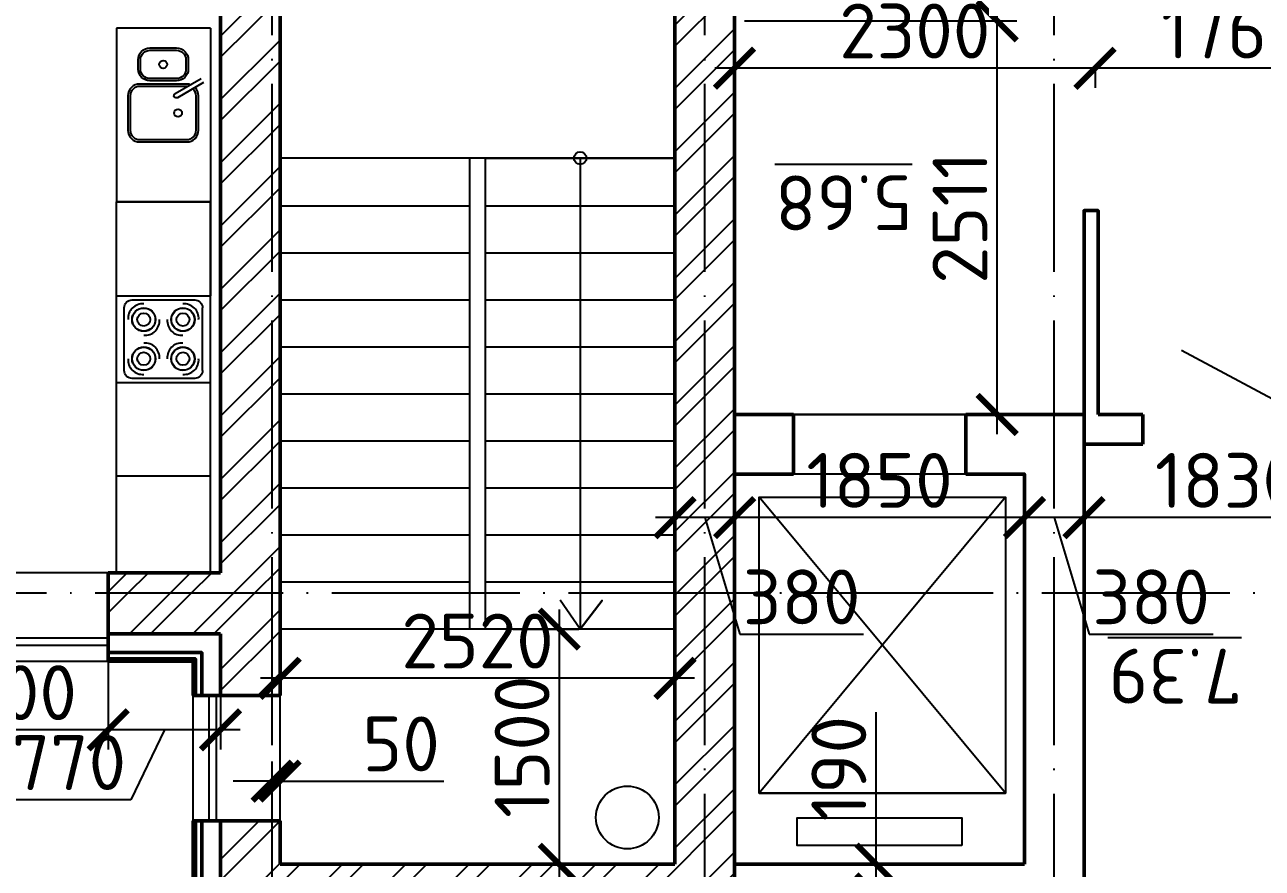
# Model space of a CAD drawing. Header units: millimetres. Extents: x -121275 to -95372, y 16759 to 40426.
# Drawn here: x -119570 to -119491, y 38687.7 to 38741.6 of the extents above; entities that cross this region are included whole.
import ezdxf

# ---------------------------------------------------------------- set-up
doc = ezdxf.new("R2010")
doc.units = ezdxf.units.MM
doc.header["$LTSCALE"] = 0.5
doc.linetypes.add('ACAD_ISO04W100', pattern=[30, 24, -3, 0, -3])
for name, color, linetype in [('kuhnja', 190, 'Continuous'), ('оси', 7, 'ACAD_ISO04W100'), ('размеры', 7, 'Continuous'), ('тонкие', 7, 'Continuous')]:
    doc.layers.add(name, color=color, linetype=linetype)
for name, color, linetype, lineweight in [('построения', 6, 'Continuous', 25), ('ТОЛСТЫЕ3', 7, 'Continuous', 50), ('ТОНКИЕе', 7, 'Continuous', 25)]:
    doc.layers.add(name, color=color, linetype=linetype, lineweight=lineweight)
doc.styles.add('Наклонный', font='isocpeur.ttf', dxfattribs={"height": 3.5})
doc.dimstyles.new('СТРОИТЕЛЬНЫЙ', dxfattribs={"dimtxt": 3.5, "dimasz": 2.5, "dimexe": 1.25, "dimexo": 0.625, "dimtad": 1, "dimdec": 0, "dimlfac": 100, "dimdsep": 46, "dimtxsty": 'Наклонный', "dimblk1": 'ARCHTICK', "dimblk2": 'ARCHTICK', "dimsah": 1, "dimcen": 0, "dimdle": 1.25, "dimadec": 0, "dimazin": 0, "dimtfac": 0.75, "dimtdec": 0, "dimtmove": 0, "dimatfit": 3, "dimldrblk": 'ARCHTICK', "dimfxl": 1, "dimtolj": 1, "dimtzin": 0, "dimarcsym": 0})
pattern_1 = [(225, (-239619.492, 77178.1024), (2.02055763, -2.02055763), []), (225, (-239620.839, 77178.1024), (2.02055763, -2.02055763), [])]

# ---------------------------------------------------------------- blocks, each defined once
blk = doc.blocks.new('_ArchTick')
at = {"color": 0, "linetype": 'ByBlock', "const_width": 0.15}
blk.add_lwpolyline([(-0.5, -0.5), (0.5, 0.5)], dxfattribs=at)
blk = doc.blocks.new('*D1320')
at = {"layer": 'Defpoints', "color": 0, "transparency": 16777216}
for p in [(-119515.647, 38688.003), (-119506.176, 38688.003), (-119515.647, 38686.103)]:
    blk.add_point(p, dxfattribs=at)
at = {"layer": 'размеры', "color": 0, "lineweight": -2, "transparency": 16777216}
for p, q in [((-119515.647, 38688.003), (-119515.647, 38697.703)), ((-119506.801, 38688.003), (-119516.897, 38688.003)), ((-119515.647, 38684.853), (-119515.647, 38688.003)), ((-119515.022, 38686.103), (-119514.397, 38686.103))]:
    blk.add_line(p, q, dxfattribs=at)
at = {"layer": 'размеры', "color": 0, "lineweight": -2, "transparency": 16777216, "xscale": 2.5, "yscale": 2.5, "zscale": 2.5}
for p, rotation in [((-119515.647, 38688.003), 90), ((-119515.647, 38686.103), 270)]:
    blk.add_blockref('_ArchTick', p, dxfattribs=dict(at, rotation=rotation))
at = {"layer": 'размеры', "color": 0, "transparency": 16777216, "insert": (-119518.022, 38694.103), "char_height": 3.5, "attachment_point": 5, "rotation": 90, "style": 'Наклонный'}
blk.add_mtext('\\A1;190', dxfattribs=at)
blk = doc.blocks.new('*D1321')
at = {"layer": 'Defpoints', "color": 0, "transparency": 16777216}
for p in [(-119553.676, 38693.306), (-119554.176, 38688.003), (-119553.676, 38688.003)]:
    blk.add_point(p, dxfattribs=at)
at = {"layer": 'размеры', "color": 0, "lineweight": -2, "transparency": 16777216}
for p, q in [((-119554.176, 38688.628), (-119554.176, 38694.556)), ((-119553.676, 38688.628), (-119553.676, 38694.556)), ((-119554.176, 38693.306), (-119556.676, 38693.306)), ((-119554.176, 38693.306), (-119553.676, 38693.306)), ((-119553.676, 38693.306), (-119543.226, 38693.306))]:
    blk.add_line(p, q, dxfattribs=at)
at = {"layer": 'размеры', "color": 0, "lineweight": -2, "transparency": 16777216, "xscale": 2.5, "yscale": 2.5, "zscale": 2.5}
blk.add_blockref('_ArchTick', (-119554.176, 38693.306), dxfattribs=at)
at = {"layer": 'размеры', "color": 0, "lineweight": -2, "transparency": 16777216, "xscale": 2.5, "yscale": 2.5, "zscale": 2.5, "rotation": 180}
blk.add_blockref('_ArchTick', (-119553.676, 38693.306), dxfattribs=at)
at = {"layer": 'размеры', "color": 0, "transparency": 16777216, "insert": (-119545.951, 38695.681), "char_height": 3.5, "attachment_point": 5, "style": 'Наклонный'}
blk.add_mtext('\\A1;50', dxfattribs=at)
blk = doc.blocks.new('*D1352')
at = {"layer": 'Defpoints', "color": 0, "transparency": 16777216}
for p in [(-119564.641, 38702.703), (-119557.476, 38702.703), (-119564.641, 38696.576)]:
    blk.add_point(p, dxfattribs=at)
at = {"layer": 'размеры', "color": 0, "lineweight": -2, "transparency": 16777216}
for p, q in [((-119564.641, 38702.078), (-119564.641, 38695.326)), ((-119557.476, 38702.078), (-119557.476, 38695.326)), ((-119556.226, 38696.576), (-119565.891, 38696.576)), ((-119561.058, 38696.576), (-119563.197, 38692.114)), ((-119563.197, 38692.114), (-119571.097, 38692.114))]:
    blk.add_line(p, q, dxfattribs=at)
at = {"layer": 'размеры', "color": 0, "lineweight": -2, "transparency": 16777216, "xscale": 2.5, "yscale": 2.5, "zscale": 2.5, "rotation": 180}
blk.add_blockref('_ArchTick', (-119564.641, 38696.576), dxfattribs=at)
at = {"layer": 'размеры', "color": 0, "lineweight": -2, "transparency": 16777216, "xscale": 2.5, "yscale": 2.5, "zscale": 2.5}
blk.add_blockref('_ArchTick', (-119557.476, 38696.576), dxfattribs=at)
at = {"layer": 'размеры', "color": 0, "transparency": 16777216, "insert": (-119567.147, 38694.489), "char_height": 3.5, "attachment_point": 5, "style": 'Наклонный'}
blk.add_mtext('\\A1;770', dxfattribs=at)
blk = doc.blocks.new('*D1353')
at = {"layer": 'Defpoints', "color": 0, "transparency": 16777216}
for p in [(-119564.641, 38702.703), (-119577.641, 38700.953), (-119577.641, 38696.576)]:
    blk.add_point(p, dxfattribs=at)
at = {"layer": 'размеры', "color": 0, "lineweight": -2, "transparency": 16777216}
for p, q in [((-119564.641, 38702.078), (-119564.641, 38695.326)), ((-119577.641, 38700.328), (-119577.641, 38695.326)), ((-119563.391, 38696.576), (-119578.891, 38696.576))]:
    blk.add_line(p, q, dxfattribs=at)
at = {"layer": 'размеры', "color": 0, "lineweight": -2, "transparency": 16777216, "xscale": 2.5, "yscale": 2.5, "zscale": 2.5, "rotation": 180}
blk.add_blockref('_ArchTick', (-119577.641, 38696.576), dxfattribs=at)
at = {"layer": 'размеры', "color": 0, "lineweight": -2, "transparency": 16777216, "xscale": 2.5, "yscale": 2.5, "zscale": 2.5}
blk.add_blockref('_ArchTick', (-119564.641, 38696.576), dxfattribs=at)
at = {"layer": 'размеры', "color": 0, "transparency": 16777216, "insert": (-119571.141, 38698.951), "char_height": 3.5, "attachment_point": 5, "style": 'Наклонный'}
blk.add_mtext('\\A1;1300', dxfattribs=at)
blk = doc.blocks.new('*D1416')
at = {"layer": 'Defpoints', "color": 0, "transparency": 16777216}
for p in [(-119502.376, 38714.803), (-119484.076, 38714.803), (-119502.376, 38710.121)]:
    blk.add_point(p, dxfattribs=at)
at = {"layer": 'размеры', "color": 0, "lineweight": -2, "transparency": 16777216}
for p, q in [((-119502.376, 38714.178), (-119502.376, 38708.871)), ((-119484.076, 38714.178), (-119484.076, 38708.871)), ((-119482.826, 38710.121), (-119503.626, 38710.121))]:
    blk.add_line(p, q, dxfattribs=at)
at = {"layer": 'размеры', "color": 0, "lineweight": -2, "transparency": 16777216, "xscale": 2.5, "yscale": 2.5, "zscale": 2.5, "rotation": 180}
blk.add_blockref('_ArchTick', (-119502.376, 38710.121), dxfattribs=at)
at = {"layer": 'размеры', "color": 0, "lineweight": -2, "transparency": 16777216, "xscale": 2.5, "yscale": 2.5, "zscale": 2.5}
blk.add_blockref('_ArchTick', (-119484.076, 38710.121), dxfattribs=at)
at = {"layer": 'размеры', "color": 0, "transparency": 16777216, "insert": (-119493.226, 38712.496), "char_height": 3.5, "attachment_point": 5, "style": 'Наклонный'}
blk.add_mtext('\\A1;1830', dxfattribs=at)
blk = doc.blocks.new('*D1417')
at = {"layer": 'Defpoints', "color": 0, "transparency": 16777216}
for p in [(-119502.376, 38714.803), (-119506.176, 38712.903), (-119506.176, 38710.121)]:
    blk.add_point(p, dxfattribs=at)
at = {"layer": 'размеры', "color": 0, "lineweight": -2, "transparency": 16777216}
for p, q in [((-119502.376, 38714.178), (-119502.376, 38708.871)), ((-119506.176, 38712.278), (-119506.176, 38708.871)), ((-119501.126, 38710.121), (-119507.426, 38710.121)), ((-119504.276, 38710.121), (-119502.044, 38702.684)), ((-119502.044, 38702.684), (-119494.144, 38702.684))]:
    blk.add_line(p, q, dxfattribs=at)
at = {"layer": 'размеры', "color": 0, "lineweight": -2, "transparency": 16777216, "xscale": 2.5, "yscale": 2.5, "zscale": 2.5, "rotation": 180}
blk.add_blockref('_ArchTick', (-119506.176, 38710.121), dxfattribs=at)
at = {"layer": 'размеры', "color": 0, "lineweight": -2, "transparency": 16777216, "xscale": 2.5, "yscale": 2.5, "zscale": 2.5}
blk.add_blockref('_ArchTick', (-119502.376, 38710.121), dxfattribs=at)
at = {"layer": 'размеры', "color": 0, "transparency": 16777216, "insert": (-119498.094, 38705.059), "char_height": 3.5, "attachment_point": 5, "style": 'Наклонный'}
blk.add_mtext('\\A1;380', dxfattribs=at)
blk = doc.blocks.new('*D1418')
at = {"layer": 'Defpoints', "color": 0, "transparency": 16777216}
for p in [(-119524.676, 38712.903), (-119506.176, 38712.903), (-119524.676, 38710.121)]:
    blk.add_point(p, dxfattribs=at)
at = {"layer": 'размеры', "color": 0, "lineweight": -2, "transparency": 16777216}
for p, q in [((-119524.676, 38712.278), (-119524.676, 38708.871)), ((-119506.176, 38712.278), (-119506.176, 38708.871)), ((-119504.926, 38710.121), (-119525.926, 38710.121))]:
    blk.add_line(p, q, dxfattribs=at)
at = {"layer": 'размеры', "color": 0, "lineweight": -2, "transparency": 16777216, "xscale": 2.5, "yscale": 2.5, "zscale": 2.5, "rotation": 180}
blk.add_blockref('_ArchTick', (-119524.676, 38710.121), dxfattribs=at)
at = {"layer": 'размеры', "color": 0, "lineweight": -2, "transparency": 16777216, "xscale": 2.5, "yscale": 2.5, "zscale": 2.5}
blk.add_blockref('_ArchTick', (-119506.176, 38710.121), dxfattribs=at)
at = {"layer": 'размеры', "color": 0, "transparency": 16777216, "insert": (-119515.426, 38712.496), "char_height": 3.5, "attachment_point": 5, "style": 'Наклонный'}
blk.add_mtext('\\A1;1850', dxfattribs=at)
blk = doc.blocks.new('*D1419')
at = {"layer": 'Defpoints', "color": 0, "transparency": 16777216}
for p in [(-119528.476, 38712.903), (-119524.676, 38712.903), (-119528.476, 38710.121)]:
    blk.add_point(p, dxfattribs=at)
at = {"layer": 'размеры', "color": 0, "lineweight": -2, "transparency": 16777216}
for p, q in [((-119528.476, 38712.278), (-119528.476, 38708.871)), ((-119524.676, 38712.278), (-119524.676, 38708.871)), ((-119523.426, 38710.121), (-119529.726, 38710.121)), ((-119526.576, 38710.121), (-119524.344, 38702.684)), ((-119524.344, 38702.684), (-119516.444, 38702.684))]:
    blk.add_line(p, q, dxfattribs=at)
at = {"layer": 'размеры', "color": 0, "lineweight": -2, "transparency": 16777216, "xscale": 2.5, "yscale": 2.5, "zscale": 2.5, "rotation": 180}
blk.add_blockref('_ArchTick', (-119528.476, 38710.121), dxfattribs=at)
at = {"layer": 'размеры', "color": 0, "lineweight": -2, "transparency": 16777216, "xscale": 2.5, "yscale": 2.5, "zscale": 2.5}
blk.add_blockref('_ArchTick', (-119524.676, 38710.121), dxfattribs=at)
at = {"layer": 'размеры', "color": 0, "transparency": 16777216, "insert": (-119520.394, 38705.059), "char_height": 3.5, "attachment_point": 5, "style": 'Наклонный'}
blk.add_mtext('\\A1;380', dxfattribs=at)
blk = doc.blocks.new('*D1420')
at = {"layer": 'Defpoints', "color": 0, "transparency": 16777216}
for p in [(-119553.676, 38699.871), (-119553.676, 38688.003), (-119528.476, 38688.003)]:
    blk.add_point(p, dxfattribs=at)
at = {"layer": 'размеры', "color": 0, "lineweight": -2, "transparency": 16777216}
for p, q in [((-119553.676, 38688.628), (-119553.676, 38701.121)), ((-119528.476, 38688.628), (-119528.476, 38701.121)), ((-119527.226, 38699.871), (-119554.926, 38699.871))]:
    blk.add_line(p, q, dxfattribs=at)
at = {"layer": 'размеры', "color": 0, "lineweight": -2, "transparency": 16777216, "xscale": 2.5, "yscale": 2.5, "zscale": 2.5, "rotation": 180}
blk.add_blockref('_ArchTick', (-119553.676, 38699.871), dxfattribs=at)
at = {"layer": 'размеры', "color": 0, "lineweight": -2, "transparency": 16777216, "xscale": 2.5, "yscale": 2.5, "zscale": 2.5}
blk.add_blockref('_ArchTick', (-119528.476, 38699.871), dxfattribs=at)
at = {"layer": 'размеры', "color": 0, "transparency": 16777216, "insert": (-119541.076, 38702.246), "char_height": 3.5, "attachment_point": 5, "style": 'Наклонный'}
blk.add_mtext('\\A1;2520', dxfattribs=at)
blk = doc.blocks.new('*D1421')
at = {"layer": 'Defpoints', "color": 0, "transparency": 16777216}
for p in [(-119539.445, 38703.003), (-119541.076, 38688.003), (-119535.857, 38688.003)]:
    blk.add_point(p, dxfattribs=at)
at = {"layer": 'размеры', "color": 0, "lineweight": -2, "transparency": 16777216}
for p, q in [((-119535.857, 38704.253), (-119535.857, 38686.753)), ((-119538.82, 38703.003), (-119534.607, 38703.003)), ((-119540.451, 38688.003), (-119534.607, 38688.003))]:
    blk.add_line(p, q, dxfattribs=at)
at = {"layer": 'размеры', "color": 0, "lineweight": -2, "transparency": 16777216, "xscale": 2.5, "yscale": 2.5, "zscale": 2.5}
for p, rotation in [((-119535.857, 38703.003), 90), ((-119535.857, 38688.003), 270)]:
    blk.add_blockref('_ArchTick', p, dxfattribs=dict(at, rotation=rotation))
at = {"layer": 'размеры', "color": 0, "transparency": 16777216, "insert": (-119538.232, 38695.503), "char_height": 3.5, "attachment_point": 5, "rotation": 90, "style": 'Наклонный'}
blk.add_mtext('\\A1;1500', dxfattribs=at)
blk = doc.blocks.new('*D1236')
at = {"layer": 'Defpoints', "color": 0, "transparency": 16777216}
for p in [(-119484.076, 38742.749), (-119501.675, 38739.562), (-119501.675, 38738.801)]:
    blk.add_point(p, dxfattribs=at)
at = {"layer": 'размеры', "color": 0, "lineweight": -2, "transparency": 16777216}
for p, q in [((-119484.076, 38742.124), (-119484.076, 38737.551)), ((-119482.826, 38738.801), (-119502.925, 38738.801)), ((-119501.675, 38738.937), (-119501.675, 38737.551))]:
    blk.add_line(p, q, dxfattribs=at)
at = {"layer": 'размеры', "color": 0, "lineweight": -2, "transparency": 16777216, "xscale": 2.5, "yscale": 2.5, "zscale": 2.5, "rotation": 180}
blk.add_blockref('_ArchTick', (-119501.675, 38738.801), dxfattribs=at)
at = {"layer": 'размеры', "color": 0, "lineweight": -2, "transparency": 16777216, "xscale": 2.5, "yscale": 2.5, "zscale": 2.5}
blk.add_blockref('_ArchTick', (-119484.076, 38738.801), dxfattribs=at)
at = {"layer": 'размеры', "color": 0, "transparency": 16777216, "insert": (-119492.875, 38741.176), "char_height": 3.5, "attachment_point": 5, "style": 'Наклонный'}
blk.add_mtext('\\A1;1760', dxfattribs=at)
blk = doc.blocks.new('*D1237')
at = {"layer": 'Defpoints', "color": 0, "transparency": 16777216}
for p in [(-119524.676, 38739.562), (-119501.675, 38739.562), (-119524.676, 38738.801)]:
    blk.add_point(p, dxfattribs=at)
at = {"layer": 'размеры', "color": 0, "lineweight": -2, "transparency": 16777216}
for p, q in [((-119500.425, 38738.801), (-119525.926, 38738.801)), ((-119524.676, 38738.937), (-119524.676, 38737.551)), ((-119501.675, 38738.937), (-119501.675, 38737.551))]:
    blk.add_line(p, q, dxfattribs=at)
at = {"layer": 'размеры', "color": 0, "lineweight": -2, "transparency": 16777216, "xscale": 2.5, "yscale": 2.5, "zscale": 2.5, "rotation": 180}
blk.add_blockref('_ArchTick', (-119524.676, 38738.801), dxfattribs=at)
at = {"layer": 'размеры', "color": 0, "lineweight": -2, "transparency": 16777216, "xscale": 2.5, "yscale": 2.5, "zscale": 2.5}
blk.add_blockref('_ArchTick', (-119501.675, 38738.801), dxfattribs=at)
at = {"layer": 'размеры', "color": 0, "transparency": 16777216, "insert": (-119513.175, 38741.176), "char_height": 3.5, "attachment_point": 5, "style": 'Наклонный'}
blk.add_mtext('\\A1;2300', dxfattribs=at)
blk = doc.blocks.new('*D1442')
at = {"layer": 'Defpoints', "color": 0, "transparency": 16777216}
for p in [(-119524.676, 38741.816), (-119507.92, 38741.816), (-119524.676, 38716.703)]:
    blk.add_point(p, dxfattribs=at)
at = {"layer": 'размеры', "color": 0, "lineweight": -2, "transparency": 16777216}
for p, q in [((-119507.92, 38715.453), (-119507.92, 38743.066)), ((-119524.051, 38741.816), (-119506.67, 38741.816)), ((-119524.051, 38716.703), (-119506.67, 38716.703))]:
    blk.add_line(p, q, dxfattribs=at)
at = {"layer": 'размеры', "color": 0, "lineweight": -2, "transparency": 16777216, "xscale": 2.5, "yscale": 2.5, "zscale": 2.5}
for p, rotation in [((-119507.92, 38741.816), 90), ((-119507.92, 38716.703), 270)]:
    blk.add_blockref('_ArchTick', p, dxfattribs=dict(at, rotation=rotation))
at = {"layer": 'размеры', "color": 0, "transparency": 16777216, "insert": (-119510.295, 38729.26), "char_height": 3.5, "attachment_point": 5, "rotation": 90, "style": 'Наклонный'}
blk.add_mtext('\\A1;2511', dxfattribs=at)

msp = doc.modelspace()

# ---------------------------------------------------------------- hatches: boundary and pattern name
at = {"layer": 'тонкие', "transparency": 33554687}
h = msp.add_hatch(dxfattribs=at)
h.set_pattern_fill('ANSI32', color=6, scale=0.3, angle=180)
h.set_pattern_definition(pattern_1)
h.paths.add_polyline_path([(-119524.676, 38746.503), (-119504.276, 38746.503), (-119504.276, 38749.003), (-119524.676, 38749.003)])
h.paths.add_polyline_path([(-119504.276, 38746.503), (-119501.675, 38746.503), (-119501.675, 38749.003), (-119504.276, 38749.003)])
h.paths.add_polyline_path([(-119535.727, 38746.503), (-119526.576, 38746.503), (-119526.576, 38749.003), (-119535.727, 38749.003)])
h.paths.add_polyline_path([(-119535.727, 38745.203), (-119528.476, 38745.203), (-119528.476, 38705.303), (-119526.576, 38705.303), (-119526.576, 38746.503), (-119535.727, 38746.503)])
h.paths.add_polyline_path([(-119526.576, 38746.503), (-119524.676, 38746.503), (-119524.676, 38749.003), (-119526.576, 38749.003)])
h.paths.add_polyline_path([(-119554.176, 38746.503), (-119547.827, 38746.503), (-119547.827, 38749.003), (-119553.676, 38749.003), (-119553.676, 38751.629), (-119554.176, 38751.629)])
h.paths.add_polyline_path([(-119557.476, 38746.503), (-119554.176, 38746.503), (-119554.176, 38751.629), (-119557.476, 38751.629)])
h.paths.add_polyline_path([(-119554.176, 38705.303), (-119553.676, 38705.303), (-119553.676, 38706.603), (-119553.676, 38745.203), (-119547.827, 38745.203), (-119547.827, 38746.503), (-119554.176, 38746.503)])
h.paths.add_polyline_path([(-119557.476, 38706.603), (-119564.641, 38706.603), (-119564.641, 38705.303), (-119554.176, 38705.303), (-119554.176, 38746.503), (-119557.476, 38746.503)])
h.paths.add_polyline_path([(-119464.276, 38768.303), (-119411.376, 38768.303), (-119411.376, 38770.203), (-119464.276, 38770.203)])
h.paths.add_polyline_path([(-119464.276, 38766.403), (-119462.376, 38766.403), (-119411.376, 38766.403), (-119411.376, 38768.303), (-119464.276, 38768.303)])
h.paths.add_polyline_path([(-119537.176, 38768.303), (-119526.576, 38768.303), (-119526.576, 38770.203), (-119530.449, 38770.203), (-119537.176, 38770.203)])
h.paths.add_polyline_path([(-119537.176, 38766.403), (-119526.576, 38766.403), (-119526.576, 38768.303), (-119537.176, 38768.303)])
h.paths.add_polyline_path([(-119526.576, 38766.403), (-119524.676, 38766.403), (-119524.676, 38768.303), (-119526.576, 38768.303)])
h.paths.add_polyline_path([(-119526.576, 38768.303), (-119524.676, 38768.303), (-119524.676, 38770.203), (-119526.576, 38770.203)])
h.paths.add_polyline_path([(-119554.176, 38768.303), (-119547.276, 38768.303), (-119547.276, 38770.203), (-119552.276, 38770.203), (-119552.276, 38774.132), (-119554.176, 38774.132)])
h.paths.add_polyline_path([(-119554.176, 38761.729), (-119553.676, 38761.729), (-119553.676, 38766.403), (-119547.276, 38766.403), (-119547.276, 38768.303), (-119554.176, 38768.303)])
h.paths.add_polyline_path([(-119556.076, 38770.203), (-119649.438, 38770.203), (-119649.438, 38768.303), (-119554.176, 38768.303), (-119554.176, 38774.132), (-119556.076, 38774.132)])
h.paths.add_polyline_path([(-119649.438, 38766.403), (-119557.476, 38766.403), (-119557.476, 38761.729), (-119554.176, 38761.729), (-119554.176, 38768.303), (-119649.438, 38768.303)])
h.paths.add_polyline_path([(-119482.176, 38705.303), (-119480.276, 38705.303), (-119480.276, 38745.003), (-119482.176, 38745.003)])
h.paths.add_polyline_path([(-119484.076, 38705.303), (-119482.176, 38705.303), (-119482.176, 38745.003), (-119484.076, 38745.003)])
h.paths.add_polyline_path([(-119482.176, 38693.703), (-119480.276, 38693.703), (-119480.276, 38705.303), (-119482.176, 38705.303)])
h.paths.add_polyline_path([(-119484.076, 38693.703), (-119482.176, 38693.703), (-119482.176, 38705.303), (-119484.076, 38705.303)])
h.paths.add_polyline_path([(-119524.676, 38705.303), (-119524.676, 38746.503), (-119526.576, 38746.503), (-119526.576, 38705.303)])
h = msp.add_hatch(dxfattribs=at)
h.set_pattern_fill('ANSI32', color=6, scale=0.3, angle=180)
h.set_pattern_definition(pattern_1)
h.paths.add_polyline_path([(-119482.176, 38655.303), (-119458.528, 38655.303), (-119458.528, 38657.903), (-119482.176, 38657.903)])
h.paths.add_polyline_path([(-119504.276, 38655.303), (-119482.176, 38655.303), (-119482.176, 38657.903), (-119504.276, 38657.903)])
h.paths.add_polyline_path([(-119482.176, 38657.903), (-119458.528, 38657.903), (-119458.528, 38659.103), (-119463.376, 38659.103), (-119480.276, 38659.103), (-119480.276, 38678.503), (-119474.491, 38678.503), (-119474.491, 38679.403), (-119480.276, 38679.403), (-119482.176, 38679.403)])
h.paths.add_polyline_path([(-119504.276, 38657.903), (-119482.176, 38657.903), (-119482.176, 38679.403), (-119484.076, 38679.403), (-119484.076, 38659.103), (-119504.276, 38659.103)])
h.paths.add_polyline_path([(-119510.25, 38655.303), (-119504.276, 38655.303), (-119504.276, 38657.903), (-119510.25, 38657.903)])
h.paths.add_polyline_path([(-119510.25, 38657.903), (-119504.276, 38657.903), (-119504.276, 38659.103), (-119506.076, 38659.103), (-119510.25, 38659.103), (-119510.25, 38658.549)])
h.paths.add_polyline_path([(-119526.576, 38655.303), (-119523.25, 38655.303), (-119523.25, 38657.903), (-119526.576, 38657.903)])
h.paths.add_polyline_path([(-119526.576, 38657.903), (-119523.25, 38657.903), (-119523.25, 38659.103), (-119526.576, 38659.103)])
h.paths.add_polyline_path([(-119554.176, 38655.303), (-119526.576, 38655.303), (-119526.576, 38657.903), (-119554.176, 38657.903)])
h.paths.add_polyline_path([(-119554.176, 38657.903), (-119526.576, 38657.903), (-119526.576, 38659.103), (-119553.676, 38659.103), (-119553.676, 38684.203), (-119524.69, 38684.203), (-119524.69, 38686.103), (-119554.176, 38686.103)])
h.paths.add_polyline_path([(-119557.476, 38655.303), (-119554.176, 38655.303), (-119554.176, 38657.903), (-119557.476, 38657.903)])
h.paths.add_polyline_path([(-119557.476, 38659.203), (-119557.476, 38657.903), (-119554.176, 38657.903), (-119554.176, 38686.103), (-119557.476, 38686.103)])
h.paths.add_polyline_path([(-119557.476, 38686.103), (-119554.176, 38686.103), (-119554.176, 38690.772), (-119557.476, 38690.772), (-119557.476, 38689.772)])
h.paths.add_polyline_path([(-119554.176, 38686.103), (-119524.676, 38686.103), (-119524.676, 38705.303), (-119528.476, 38705.303), (-119528.476, 38703.003), (-119528.476, 38688.003), (-119553.676, 38688.003), (-119553.676, 38690.772), (-119554.176, 38690.772)])
h.paths.add_polyline_path([(-119557.476, 38698.772), (-119554.176, 38698.772), (-119554.176, 38705.303), (-119564.641, 38705.303), (-119564.641, 38702.703), (-119557.476, 38702.703)])
h.paths.add_polyline_path([(-119554.176, 38698.772), (-119553.676, 38698.772), (-119553.676, 38705.303), (-119554.176, 38705.303)], flags=17)

# ---------------------------------------------------------------- linework, layer by layer
at = {"layer": 'kuhnja', "color": 6, "linetype": 'Continuous'}
for p, q in [((-119564.122, 38741.366), (-119564.122, 38730.266)), ((-119558.122, 38741.366), (-119558.122, 38724.266)), ((-119558.122, 38706.603), (-119558.122, 38724.266))]:
    msp.add_line(p, q, dxfattribs=at)
at = {"layer": 'kuhnja', "color": 6, "ltscale": 600}
for p, q in [((-119558.122, 38724.266), (-119558.122, 38730.266)), ((-119558.622, 38719.51), (-119558.622, 38723.51))]:
    msp.add_line(p, q, dxfattribs=at)
at = {"layer": 'kuhnja', "color": 6}
for points in [[(-119559.533, 38739.343), (-119559.533, 38738.743, -0.414214), (-119560.283, 38737.993), (-119561.983, 38737.993, -0.414214), (-119562.733, 38738.743), (-119562.733, 38739.343, -0.414214), (-119561.983, 38740.093), (-119560.283, 38740.093, -0.414214)], [(-119559.683, 38739.343), (-119559.683, 38738.743, -0.414214), (-119560.283, 38738.143), (-119561.983, 38738.143, -0.414214), (-119562.583, 38738.743), (-119562.583, 38739.343, -0.414214), (-119561.983, 38739.943), (-119560.283, 38739.943, -0.414214)]]:
    msp.add_lwpolyline(points, format="xyb", close=True, dxfattribs=at)
for points in [[(-119559.384, 38737.75, 0.084828), (-119559.633, 38737.793), (-119562.633, 38737.793, 0.414214), (-119563.383, 38737.043), (-119563.383, 38734.843, 0.414214), (-119562.633, 38734.093), (-119559.633, 38734.093, 0.414214), (-119558.883, 38734.843), (-119558.883, 38737.043, 0.19677), (-119559.098, 38737.569)], [(-119558.558, 38737.881), (-119560.221, 38736.921, -1), (-119560.371, 38737.181), (-119558.708, 38738.141)], [(-119559.575, 38737.64, 0.024245), (-119559.633, 38737.643), (-119562.633, 38737.643, 0.414214), (-119563.233, 38737.043), (-119563.233, 38734.843, 0.414214), (-119562.633, 38734.243), (-119559.633, 38734.243, 0.414214), (-119559.033, 38734.843), (-119559.033, 38737.043, 0.213804), (-119559.234, 38737.491)]]:
    msp.add_lwpolyline(points, format="xyb", dxfattribs=at)
at = {"layer": 'kuhnja', "color": 6, "ltscale": 600}
msp.add_lwpolyline([(-119564.122, 38724.266), (-119564.122, 38730.266), (-119558.122, 38730.266), (-119564.091, 38730.266)], dxfattribs=at)
msp.add_lwpolyline([(-119558.622, 38719.51, -0.414214), (-119559.122, 38719.01), (-119563.122, 38719.01, -0.414214), (-119563.622, 38719.51), (-119563.622, 38723.51, -0.414214), (-119563.122, 38724.01), (-119559.122, 38724.01, -0.414214), (-119558.622, 38723.51)], format="xyb", dxfattribs=at)
for points in [[(-119562.372, 38723.497, -1), (-119562.372, 38722.022, -1)], [(-119562.372, 38722.347, -1), (-119562.372, 38723.172, -1)], [(-119559.872, 38722.022, -1), (-119559.872, 38723.497, -1)], [(-119559.872, 38723.172, -1), (-119559.872, 38722.347, -1)], [(-119562.372, 38720.997, -1), (-119562.372, 38719.522, -1)], [(-119562.372, 38719.847, -1), (-119562.372, 38720.672, -1)], [(-119559.872, 38720.997, -1), (-119559.872, 38719.522, -1)], [(-119559.872, 38720.672, -1), (-119559.872, 38719.847, -1)]]:
    msp.add_lwpolyline(points, format="xyb", close=True, dxfattribs=at)
at = {"layer": 'kuhnja', "color": 6}
for centre in [(-119561.133, 38739.043), (-119560.183, 38735.943)]:
    msp.add_circle(centre, 0.25, dxfattribs=at)
at = {"layer": 'kuhnja', "color": 6, "ltscale": 600}
for centre in [(-119562.372, 38722.76), (-119559.872, 38722.76), (-119562.372, 38720.26), (-119559.872, 38720.26)]:
    msp.add_circle(centre, 0.75, dxfattribs=at)
for centre, start, end in [((-119562.445, 38722.833), 85.49745, 184.50255), ((-119559.799, 38722.833), 355.49745, 94.50255), ((-119562.299, 38722.687), 265.49745, 4.50255), ((-119559.945, 38722.687), 175.49745, 274.50255), ((-119562.299, 38720.333), 355.49745, 94.50255), ((-119559.945, 38720.333), 85.49745, 184.50255), ((-119562.445, 38720.187), 175.49745, 274.50255), ((-119559.799, 38720.187), 265.49745, 4.50255)]:
    msp.add_arc(centre, 0.93, start, end, dxfattribs=at)
at = {"layer": 'оси', "color": 0}
for points in [[(-119554.176, 38650.303), (-119554.176, 38840.303)], [(-119526.576, 38650.303), (-119526.576, 38840.303)], [(-119504.276, 38650.303), (-119504.276, 38840.303)], [(-119402.479, 38705.303), (-119693.115, 38705.303)]]:
    msp.add_lwpolyline(points, dxfattribs=at)
at = {"layer": 'построения', "lineweight": 50}
for p, q in [((-119524.676, 38716.703), (-119524.676, 38748.305)), ((-119528.476, 38688.003), (-119528.476, 38745.203)), ((-119524.676, 38684.203), (-119524.676, 38716.703)), ((-119502.376, 38705.303), (-119502.376, 38707.203)), ((-119502.376, 38684.203), (-119502.376, 38706.555)), ((-119502.376, 38706.555), (-119502.376, 38705.303)), ((-119506.176, 38688.003), (-119506.176, 38706.046)), ((-119506.176, 38706.046), (-119506.176, 38705.303)), ((-119506.176, 38705.303), (-119506.176, 38703.403)), ((-119553.676, 38688.003), (-119528.476, 38688.003)), ((-119524.676, 38688.003), (-119506.176, 38688.003))]:
    msp.add_line(p, q, dxfattribs=at)
for points in [[(-119557.476, 38751.629), (-119557.476, 38706.603)], [(-119553.676, 38706.603), (-119553.676, 38745.203)], [(-119520.916, 38716.703), (-119524.676, 38716.703)], [(-119502.376, 38684.203), (-119502.376, 38716.703), (-119509.916, 38716.703)], [(-119524.676, 38712.903), (-119520.916, 38712.903)], [(-119509.916, 38712.903), (-119506.176, 38712.903), (-119506.176, 38706.046)], [(-119564.641, 38706.603), (-119557.476, 38706.603)], [(-119553.676, 38706.603), (-119553.676, 38698.772)], [(-119564.641, 38702.703), (-119557.476, 38702.703)], [(-119557.476, 38702.703), (-119557.476, 38698.772)], [(-119557.476, 38690.772), (-119557.476, 38659.203), (-119557.476, 38655.303), (-119523.25, 38655.303)], [(-119553.676, 38690.772), (-119553.676, 38688.003)]]:
    msp.add_lwpolyline(points, dxfattribs=at)
at = {"layer": 'ТОЛСТЫЕ3', "color": 6}
msp.add_lwpolyline([(-119498.624, 38716.703), (-119498.624, 38714.803)], dxfattribs=at)
at = {"layer": 'ТОНКИЕе', "color": 6}
for points in [[(-119558.122, 38741.366), (-119564.122, 38741.366)], [(-119528.476, 38741.4), (-119528.476, 38730.003), (-119540.576, 38730.003)], [(-119528.476, 38738.4), (-119528.476, 38727.003), (-119540.576, 38727.003)], [(-119528.476, 38738.4), (-119528.476, 38727.003), (-119540.576, 38727.003)], [(-119528.476, 38735.4), (-119528.476, 38724.003), (-119540.576, 38724.003)], [(-119528.476, 38735.4), (-119528.476, 38724.003), (-119540.576, 38724.003)], [(-119540.576, 38733.062), (-119528.476, 38733.062), (-119553.676, 38733.062)], [(-119541.576, 38703.003), (-119541.576, 38733.062)], [(-119540.576, 38703.003), (-119540.576, 38733.062)], [(-119534.526, 38733.062), (-119534.526, 38703.003), (-119533.121, 38704.823), (-119534.526, 38703.003), (-119535.794, 38704.852)], [(-119528.476, 38732.4), (-119528.476, 38721.003), (-119540.576, 38721.003)], [(-119528.476, 38732.4), (-119528.476, 38721.003), (-119540.576, 38721.003)], [(-119541.576, 38730.003), (-119553.676, 38730.003)], [(-119528.476, 38729.4), (-119528.476, 38718.003), (-119540.576, 38718.003)], [(-119528.476, 38729.4), (-119528.476, 38718.003), (-119540.576, 38718.003)], [(-119541.576, 38727.003), (-119553.676, 38727.003)], [(-119541.576, 38727.003), (-119553.676, 38727.003)], [(-119528.476, 38726.4), (-119528.476, 38715.003), (-119540.576, 38715.003)], [(-119528.476, 38726.4), (-119528.476, 38715.003), (-119540.576, 38715.003)], [(-119558.122, 38706.603), (-119564.122, 38706.603), (-119564.122, 38724.266), (-119558.122, 38724.266)], [(-119541.576, 38724.003), (-119553.676, 38724.003)], [(-119541.576, 38724.003), (-119553.676, 38724.003)], [(-119528.476, 38723.4), (-119528.476, 38712.003), (-119540.576, 38712.003)], [(-119528.476, 38723.4), (-119528.476, 38712.003), (-119540.576, 38712.003)], [(-119541.576, 38721.003), (-119553.676, 38721.003)], [(-119541.576, 38721.003), (-119553.676, 38721.003)], [(-119488.524, 38716.703), (-119496.161, 38720.788)], [(-119528.476, 38720.4), (-119528.476, 38709.003), (-119540.576, 38709.003)], [(-119528.476, 38720.4), (-119528.476, 38709.003), (-119540.576, 38709.003)], [(-119558.122, 38718.715), (-119564.122, 38718.715)], [(-119541.576, 38718.003), (-119553.676, 38718.003)], [(-119541.576, 38718.003), (-119553.676, 38718.003)], [(-119528.476, 38717.4), (-119528.476, 38706.003), (-119540.576, 38706.003)], [(-119528.476, 38717.4), (-119528.476, 38706.003), (-119540.576, 38706.003)], [(-119509.916, 38716.703), (-119520.916, 38716.703)], [(-119541.576, 38715.003), (-119553.676, 38715.003)], [(-119541.576, 38715.003), (-119553.676, 38715.003)], [(-119528.476, 38714.4), (-119528.476, 38703.003), (-119553.676, 38703.003)], [(-119558.122, 38712.772), (-119564.122, 38712.772)], [(-119509.916, 38712.903), (-119520.916, 38712.903)], [(-119541.576, 38712.003), (-119553.676, 38712.003)], [(-119541.576, 38712.003), (-119553.676, 38712.003)], [(-119507.378, 38711.427), (-119507.378, 38692.534), (-119523.111, 38692.534), (-119523.111, 38711.427), (-119507.378, 38711.427), (-119507.378, 38711.427), (-119523.111, 38692.534), (-119507.378, 38692.534), (-119523.111, 38711.427)], [(-119541.576, 38709.003), (-119553.676, 38709.003)], [(-119541.576, 38709.003), (-119553.676, 38709.003)], [(-119564.641, 38706.603), (-119577.641, 38706.603)], [(-119541.576, 38706.003), (-119553.676, 38706.003)], [(-119541.576, 38706.003), (-119553.676, 38706.003)], [(-119564.641, 38700.953), (-119564.641, 38701.953), (-119577.641, 38701.953), (-119577.641, 38702.453), (-119564.641, 38702.453)], [(-119528.476, 38688.003), (-119528.476, 38703.003), (-119539.445, 38703.003)], [(-119577.641, 38700.953), (-119564.641, 38700.953)], [(-119559.226, 38690.772), (-119559.226, 38698.772), (-119558.226, 38698.772), (-119558.226, 38690.772), (-119557.726, 38690.772), (-119557.726, 38698.772)], [(-119553.676, 38690.772), (-119553.676, 38698.772)]]:
    msp.add_lwpolyline(points, dxfattribs=at)
at = {"layer": 'ТОНКИЕе', "color": 6, "lineweight": 50}
for points in [[(-119502.376, 38716.703), (-119502.376, 38729.716), (-119501.476, 38729.716), (-119501.476, 38716.703)], [(-119520.916, 38716.703), (-119520.916, 38712.903)], [(-119509.916, 38712.903), (-119509.916, 38716.703)], [(-119501.476, 38716.703), (-119498.624, 38716.703)], [(-119498.624, 38714.803), (-119502.376, 38714.803)], [(-119564.641, 38700.953), (-119564.641, 38706.603), (-119564.641, 38706.603)], [(-119558.676, 38698.772), (-119558.676, 38701.503), (-119558.676, 38701.503), (-119564.641, 38701.503)], [(-119559.076, 38698.772), (-119559.076, 38701.103), (-119559.076, 38701.103), (-119564.641, 38701.103)], [(-119559.226, 38698.772), (-119559.226, 38700.953), (-119559.226, 38700.953), (-119564.641, 38700.953)], [(-119559.226, 38698.772), (-119553.676, 38698.772)], [(-119556.476, 38698.772), (-119555.476, 38698.772)], [(-119553.676, 38690.772), (-119557.476, 38690.772), (-119559.226, 38690.772)], [(-119523.25, 38653.553), (-119559.076, 38653.553), (-119559.226, 38653.553), (-119559.226, 38690.772)], [(-119523.25, 38653.703), (-119558.676, 38653.703), (-119559.076, 38653.703), (-119559.076, 38690.772)], [(-119523.25, 38654.103), (-119557.476, 38654.103), (-119558.676, 38654.103), (-119558.676, 38690.772)], [(-119557.476, 38690.772), (-119557.476, 38689.772), (-119557.476, 38690.772), (-119557.476, 38689.772), (-119557.476, 38690.772), (-119556.476, 38690.772)]]:
    msp.add_lwpolyline(points, dxfattribs=at)
at = {"layer": 'ТОНКИЕе', "color": 6}
msp.add_lwpolyline([(-119510.177, 38689.207), (-119520.682, 38689.207), (-119520.682, 38690.956), (-119510.177, 38690.956)], close=True, dxfattribs=at)
for centre, radius in [((-119534.526, 38733.062), 0.403), ((-119531.517, 38690.984), 2)]:
    msp.add_circle(centre, radius, dxfattribs=at)

# ---------------------------------------------------------------- texts
at = {"color": 7, "char_height": 3.5, "attachment_point": 1, "rotation": 180, "style": 'Наклонный'}
for s, insert in [('{\\fISOCPEUR|b1|i0|c204|p34;\\L5.68}', (-119513.337, 38728.466)), ('{\\fISOCPEUR|b1|i0|c204|p34;\\L7.39}', (-119492.329, 38698.257))]:
    msp.add_mtext_dynamic_manual_height_columns(s, width=11, gutter_width=35, heights=[0], dxfattribs=dict(at, insert=insert))

# ---------------------------------------------------------------- dimensions: what is measured, and where the dimension line sits
at = {"layer": 'размеры', "color": 6}
for base, p1, p2, picture, middle in [((-119524.676, 38738.801), (-119501.675, 38739.562), (-119524.676, 38739.562), '*D1237', (-119513.175, 38741.176)), ((-119501.675, 38738.801), (-119484.076, 38742.749), (-119501.675, 38739.562), '*D1236', (-119492.875, 38741.176)), ((-119524.676, 38710.121), (-119506.176, 38712.903), (-119524.676, 38712.903), '*D1418', (-119515.426, 38712.496)), ((-119506.176, 38710.121), (-119502.376, 38714.803), (-119506.176, 38712.903), '*D1417', (-119501.419, 38705.059)), ((-119502.376, 38710.121), (-119484.076, 38714.803), (-119502.376, 38714.803), '*D1416', (-119493.226, 38712.496)), ((-119528.476, 38710.121), (-119524.676, 38712.903), (-119528.476, 38712.903), '*D1419', (-119523.719, 38705.059)), ((-119577.641, 38696.576), (-119564.641, 38702.703), (-119577.641, 38700.953), '*D1353', (-119571.141, 38698.951))]:
    dim = msp.add_linear_dim(base=base, p1=p1, p2=p2, angle=180, dimstyle='СТРОИТЕЛЬНЫЙ', override={"dimtmove": 1}, dxfattribs=at)
    dim.commit()
    dim.dimension.update_dxf_attribs({"geometry": picture, "text_midpoint": middle})
for base, p1, p2, angle, picture, middle in [((-119507.92, 38741.816), (-119524.676, 38716.703), (-119524.676, 38741.816), 270, '*D1442', (-119510.295, 38729.26)), ((-119553.676, 38699.871), (-119528.476, 38688.003), (-119553.676, 38688.003), 180, '*D1420', (-119541.076, 38702.246)), ((-119535.857, 38688.003), (-119539.445, 38703.003), (-119541.076, 38688.003), 270, '*D1421', (-119538.232, 38695.503))]:
    dim = msp.add_linear_dim(base=base, p1=p1, p2=p2, angle=angle, dimstyle='СТРОИТЕЛЬНЫЙ', dxfattribs=at)
    dim.commit()
    dim.dimension.update_dxf_attribs({"geometry": picture, "text_midpoint": middle})
dim = msp.add_linear_dim(base=(-119564.641, 38696.576), p1=(-119557.476, 38702.703), p2=(-119564.641, 38702.703), angle=180, text='770', dimstyle='СТРОИТЕЛЬНЫЙ', override={"dimtmove": 1}, dxfattribs=at)
dim.commit()
dim.dimension.update_dxf_attribs({"geometry": '*D1352', "text_midpoint": (-119563.822, 38692.114), "dimtype": 160})
at = {"layer": 'размеры'}
for base, p1, p2, angle, picture, middle in [((-119553.676, 38693.306), (-119554.176, 38688.003), (-119553.676, 38688.003), 180, '*D1321', (-119545.951, 38695.681)), ((-119515.647, 38688.003), (-119515.647, 38686.103), (-119506.176, 38688.003), 270, '*D1320', (-119518.022, 38694.103))]:
    dim = msp.add_linear_dim(base=base, p1=p1, p2=p2, angle=angle, dimstyle='СТРОИТЕЛЬНЫЙ', dxfattribs=at)
    dim.commit()
    dim.dimension.update_dxf_attribs({"geometry": picture, "text_midpoint": middle})

doc.saveas('drawing.dxf')
